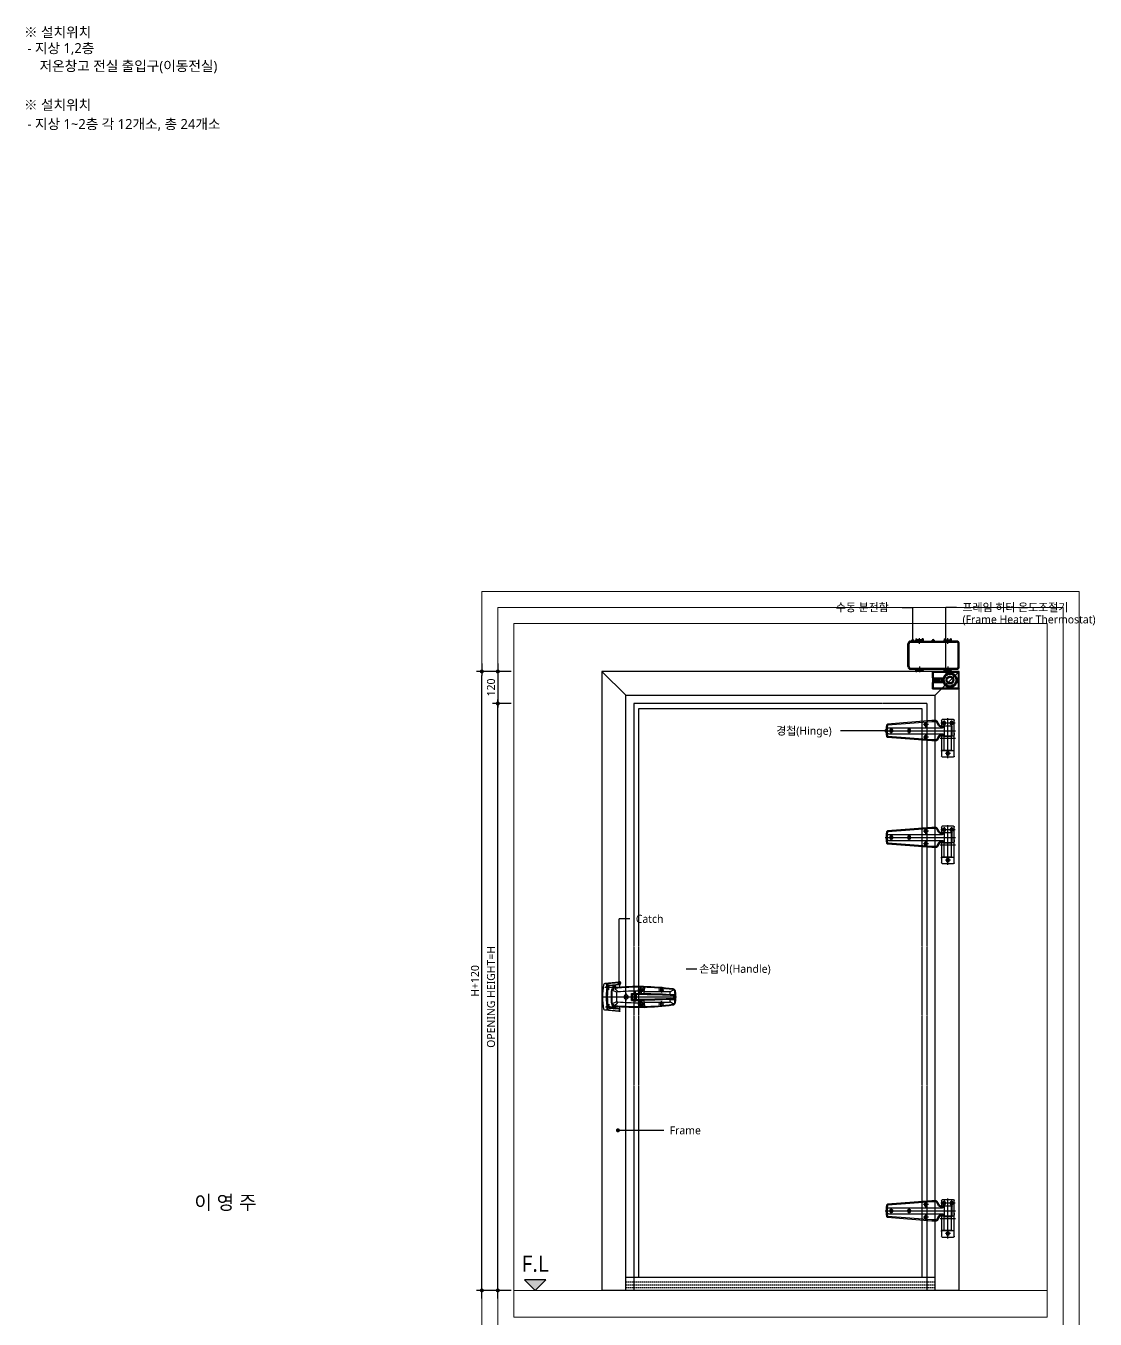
# Model space of a CAD drawing. Header units: millimetres. Extents: x 232323 to 272954, y -5343 to 8721.
# Drawn here: x 243269 to 247278, y 3041 to 7889 of the extents above; entities that cross this region are included whole.
import ezdxf
from ezdxf.enums import TextEntityAlignment as Align

# ---------------------------------------------------------------- set-up
doc = ezdxf.new("R2010")
doc.units = ezdxf.units.MM
doc.header["$MEASUREMENT"] = 0
for name, pattern in [('CENTER', [2, 1.25, -0.25, 0.25, -0.25]), ('CENTER2', [1.125, 0.75, -0.125, 0.125, -0.125]), ('DASHED2', [0.375, 0.25, -0.125]), ('HIDDEN', [0.375, 0.25, -0.125]), ('HIDDEN2', [0.1875, 0.125, -0.0625])]:
    doc.linetypes.add(name, pattern=pattern)
doc.layers.get('0').update_dxf_attribs({"linetype": 'CONTINUOUS'})
for name, color, linetype in [('1', 1, 'CONTINUOUS'), ('3', 3, 'CONTINUOUS'), ('3H', 3, 'HIDDEN'), ('A-TEXT2', 7, 'CONTINUOUS'), ('C', 1, 'CENTER2'), ('DOOR', 7, 'CONTINUOUS'), ('H', 3, 'HIDDEN2'), ('HID', 2, 'HIDDEN'), ('T', 2, 'CONTINUOUS')]:
    doc.layers.add(name, color=color, linetype=linetype)
for name, color, linetype, lineweight in [('A-BORD-TEXT', 3, 'CONTINUOUS', 25), ('A-DIMS', 7, 'CONTINUOUS', 25), ('A-MKXS-LEAD', 7, 'CONTINUOUS', 25), ('A-MKXS-TEXT1', 3, 'CONTINUOUS', 25), ('A-MKXX-NAME', 3, 'CONTINUOUS', 25), ('A-XXXX-FIN2', 6, 'CONTINUOUS', 20), ('A-XXXX-SYMB', 7, 'CONTINUOUS', 25), ('A-XXXX-TXT2', 3, 'CONTINUOUS', 25)]:
    doc.layers.add(name, color=color, linetype=linetype, lineweight=lineweight)
doc.layers.add('A-XXXX-NPLT', color=144, linetype='CONTINUOUS', lineweight=15, plot=False)
doc.styles.add('HY울릉도L', font='')
doc.styles.add('돋움체', font='')
doc.styles.add('맑은고딕', font='malgun.ttf')
doc.styles.get('HY울릉도L').set_extended_font_data('HYwulM')
doc.styles.get('돋움체').set_extended_font_data('DotumChe')
doc.dimstyles.new('CDIM', dxfattribs={"dimtxt": 3, "dimasz": 1.5, "dimexe": 2, "dimexo": 1, "dimgap": 1, "dimtad": 1, "dimdec": 0, "dimrnd": 0.5, "dimzin": 0, "dimdsep": 32, "dimlunit": 6, "dimtxsty": 'HY울릉도L', "dimblk1": '_CIDOT', "dimblk2": '_CIDOT', "dimsah": 1, "dimcen": 5.5, "dimclrd": 2, "dimclre": 2, "dimclrt": 7, "dimadec": 0, "dimazin": 0, "dimtfac": 1, "dimtdec": 0, "dimtix": 1, "dimtmove": 2, "dimatfit": 1, "dimldrblk": '_CIDOT', "dimfxl": 1, "dimtolj": 1, "dimtzin": 0, "dimlwd": -1, "dimarcsym": 0})

# ---------------------------------------------------------------- blocks, each defined once
blk = doc.blocks.new('_CIDOT')
at = {"color": 0, "linetype": 'ByBlock'}
blk.add_line((2, 0), (-1, 0), dxfattribs=at)
at = {"color": 0, "linetype": 'ByBlock', "const_width": 0.5}
blk.add_lwpolyline([(-0.25, 0, 1), (0.25, 0, 1)], format="xyb", close=True, dxfattribs=at)
blk = doc.blocks.new('*D100')
at = {"layer": 'A-DIMS', "lineweight": -2, "transparency": 16777216}
for p, q in [((245088.8, 5469), (244958.8, 5469)), ((245088.8, 3149), (244958.8, 3149))]:
    blk.add_line(p, q, dxfattribs=at)
at = {"layer": 'A-DIMS', "transparency": 16777216}
blk.add_line((244978.8, 3164), (244978.8, 5454), dxfattribs=at)
at = {"layer": 'A-DIMS', "transparency": 16777216, "xscale": 15, "yscale": 15, "zscale": 15}
for p, rotation in [((244978.8, 5469), 90), ((244978.8, 3149), 270)]:
    blk.add_blockref('_CIDOT', p, dxfattribs=dict(at, rotation=rotation))
at = {"layer": 'A-DIMS', "color": 3, "transparency": 16777216, "insert": (244953.2, 4309), "char_height": 30, "attachment_point": 5, "rotation": 90, "style": '맑은고딕'}
blk.add_mtext('\\A1;H+120', dxfattribs=at)
blk = doc.blocks.new('*D101')
at = {"layer": 'A-DIMS', "lineweight": -2, "transparency": 16777216}
for p, q in [((245088.8, 5349), (245018.7, 5349)), ((245088.8, 3149), (245018.7, 3149))]:
    blk.add_line(p, q, dxfattribs=at)
at = {"layer": 'A-DIMS', "transparency": 16777216}
blk.add_line((245038.7, 3164), (245038.7, 5334), dxfattribs=at)
at = {"layer": 'A-DIMS', "transparency": 16777216, "xscale": 15, "yscale": 15, "zscale": 15}
for p, rotation in [((245038.7, 5349), 90), ((245038.7, 3149), 270)]:
    blk.add_blockref('_CIDOT', p, dxfattribs=dict(at, rotation=rotation))
at = {"layer": 'A-DIMS', "color": 3, "transparency": 16777216, "insert": (245013.2, 4249), "char_height": 30, "attachment_point": 5, "rotation": 90, "style": '맑은고딕'}
blk.add_mtext('\\A1;{\\f@Malgun Gothic|b0|i0|c0|p50;OPENING \\f@Malgun Gothic|b0|i0|c129|p50;H\\f@Malgun Gothic|b0|i0|c0|p50;EIGHT\\f@Malgun Gothic|b0|i0|c129|p50;=H}', dxfattribs=at)
blk = doc.blocks.new('*D102')
at = {"layer": 'A-DIMS', "lineweight": -2, "transparency": 16777216}
for p, q in [((245088.8, 5469), (245018.7, 5469)), ((245088.8, 5349), (245018.7, 5349))]:
    blk.add_line(p, q, dxfattribs=at)
at = {"layer": 'A-DIMS', "transparency": 16777216}
blk.add_line((245038.7, 5454), (245038.7, 5364), dxfattribs=at)
at = {"layer": 'A-DIMS', "transparency": 16777216, "xscale": 15, "yscale": 15, "zscale": 15}
for p, rotation in [((245038.7, 5469), 90), ((245038.7, 5349), 270)]:
    blk.add_blockref('_CIDOT', p, dxfattribs=dict(at, rotation=rotation))
at = {"layer": 'A-DIMS', "color": 3, "transparency": 16777216, "insert": (245013.2, 5409), "char_height": 30, "attachment_point": 5, "rotation": 90, "style": '맑은고딕'}
blk.add_mtext('\\A1;120', dxfattribs=at)
blk = doc.blocks.new('A$C27E92AF4')
at = {"color": 1}
for p, q in [((-100, 41.4), (-100, 65)), ((-100, 65), (0, 65)), ((-97, 62), (-100, 65)), ((-97, 3), (-97, 62)), ((-97, 62), (-3, 62)), ((-51.1, 48.1), (-50.6, 48.7)), ((-49.2, 47.3), (-50.6, 48.7)), ((-46.8, 51.6), (-45.6, 52.4)), ((-45.8, 49.9), (-46.8, 51.6)), ((-45.8, 49.9), (-44.6, 50.6)), ((-44.6, 50.6), (-45.6, 52.4)), ((-41.1, 54.1), (-40.4, 54.3)), ((-40.6, 52.2), (-41.1, 54.1)), ((-40.6, 52.2), (-39.9, 52.4)), ((-39.9, 52.4), (-40.4, 54.3)), ((-35.7, 53), (-35.7, 55)), ((-35.7, 55), (-34.2, 55)), ((-35.7, 53), (-34.2, 53)), ((-34.2, 53), (-34.2, 55)), ((-22.8, 45.8), (-19.6, 48.9)), ((-19.6, 48.9), (-18.5, 47.9)), ((-3, 62), (0, 65)), ((-3, 3), (-3, 62)), ((0, 41.4), (0, 65)), ((-100, 0), (-100, 23.6)), ((-97, 3), (-100, 0)), ((-100, 0), (0, 0)), ((-99.5, 41), (-60.8, 41)), ((-99.5, 40), (-60, 40)), ((-99.5, 39), (-60.3, 39)), ((-99.5, 38), (-60.5, 38)), ((-99.5, 37), (-60.7, 37)), ((-99.5, 36), (-74, 36)), ((-99.5, 35), (-75, 35)), ((-99.5, 34), (-75, 34)), ((-99.5, 33), (-75, 33)), ((-99.5, 32), (-75, 32)), ((-99.5, 31), (-75, 31)), ((-99.5, 30), (-75, 30)), ((-99.5, 29), (-74, 29)), ((-99.5, 28), (-60.7, 28)), ((-99.5, 27), (-60.5, 27)), ((-99.5, 26), (-60.3, 26)), ((-99.5, 25), (-60, 25)), ((-99.5, 24), (-60.8, 24)), ((-99, 40), (-99, 41)), ((-99, 38), (-99, 39)), ((-99, 36), (-99, 37)), ((-99, 34), (-99, 35)), ((-99, 32), (-99, 33)), ((-99, 30), (-99, 31)), ((-99, 28), (-99, 29)), ((-99, 26), (-99, 27)), ((-99, 24), (-99, 25)), ((-97, 3), (-3, 3)), ((-75, 34), (-75, 35)), ((-75, 32), (-75, 33)), ((-75, 30), (-75, 31)), ((-74, 29), (-74, 36)), ((-68.8, 34.9), (-68.8, 30.1)), ((-68.8, 34.9), (-60.4, 32.5)), ((-60.4, 32.5), (-68.8, 30.1)), ((-55.5, 33.3), (-57.5, 33.3)), ((-57.5, 31.8), (-57.5, 33.3)), ((-55.5, 31.8), (-57.5, 31.8)), ((-56.8, 38), (-56.6, 38.7)), ((-54.8, 37.4), (-56.8, 38)), ((-54.8, 27.6), (-56.8, 27)), ((-56.6, 26.3), (-56.8, 27)), ((-54.7, 38.2), (-56.6, 38.7)), ((-54.7, 26.8), (-56.6, 26.3)), ((-55.5, 31.8), (-55.5, 33.3)), ((-54.8, 43.1), (-54.1, 44.4)), ((-53.1, 42.1), (-54.8, 43.1)), ((-54.8, 37.4), (-54.7, 38.2)), ((-54.7, 26.8), (-54.8, 27.6)), ((-53.1, 22.9), (-54.8, 21.9)), ((-54.1, 20.6), (-54.8, 21.9)), ((-52.3, 43.4), (-54.1, 44.4)), ((-52.3, 21.6), (-54.1, 20.6)), ((-53.1, 42.1), (-52.3, 43.4)), ((-52.3, 21.6), (-53.1, 22.9)), ((-49.7, 46.7), (-51.1, 48.1)), ((-49.7, 18.3), (-51.1, 16.9)), ((-50.6, 16.3), (-51.1, 16.9)), ((-49.2, 17.7), (-50.6, 16.3)), ((-49.7, 46.7), (-49.2, 47.3)), ((-49.2, 17.7), (-49.7, 18.3)), ((-47.7, 32.5), (-48.5, 32.5)), ((-47.4, 29.9), (-48.2, 29.7)), ((-47.1, 36.5), (-47.8, 36.7)), ((-45.8, 15.1), (-46.8, 13.4)), ((-45.6, 12.6), (-46.8, 13.4)), ((-46, 38.9), (-46.6, 39.2)), ((-46, 26.1), (-46.6, 25.7)), ((-44.6, 14.4), (-45.8, 15.1)), ((-44.6, 14.4), (-45.6, 12.6)), ((-44.4, 24), (-45, 23.5)), ((-43.5, 42), (-44, 42.5)), ((-41.3, 43.5), (-41.7, 44.2)), ((-41.3, 21.5), (-41.7, 20.8)), ((-40.6, 12.8), (-41.1, 10.9)), ((-40.4, 10.7), (-41.1, 10.9)), ((-39.9, 12.6), (-40.6, 12.8)), ((-39.9, 12.6), (-40.4, 10.7)), ((-38.9, 20.4), (-39.1, 19.7)), ((-37.6, 45), (-37.7, 45.7)), ((-35.7, 12), (-35.7, 10)), ((-34.2, 12), (-35.7, 12)), ((-34.2, 10), (-35.7, 10)), ((-35, 19.8), (-35, 19)), ((-35, 45.2), (-35, 46)), ((-34.2, 12), (-34.2, 10)), ((-32.3, 20), (-32.2, 19.3)), ((-31, 44.6), (-30.8, 45.3)), ((-29.3, 12.8), (-30, 12.6)), ((-30, 12.6), (-29.5, 10.7)), ((-28.8, 10.9), (-29.5, 10.7)), ((-29.3, 12.8), (-28.8, 10.9)), ((-28.6, 43.5), (-28.2, 44.2)), ((-28.6, 21.5), (-28.2, 20.8)), ((-26.4, 23), (-25.9, 22.5)), ((-25.5, 41), (-24.9, 41.5)), ((-24.1, 15.1), (-25.3, 14.4)), ((-25.3, 14.4), (-24.3, 12.6)), ((-23.1, 13.4), (-24.3, 12.6)), ((-24.1, 15.1), (-23.1, 13.4)), ((-23.9, 38.9), (-23.3, 39.2)), ((-23.9, 26.1), (-23.3, 25.7)), ((-22.8, 45.8), (-21.7, 44.7)), ((-22.8, 28.5), (-22.1, 28.3)), ((-22.5, 35.1), (-21.7, 35.3)), ((-22.2, 32.5), (-21.5, 32.5)), ((-21.7, 44.7), (-18.5, 47.9)), ((-20.2, 18.3), (-20.7, 17.7)), ((-20.7, 17.7), (-19.3, 16.3)), ((-20.2, 18.3), (-18.8, 16.9)), ((-18.8, 16.9), (-19.3, 16.3)), ((-16.8, 22.9), (-17.6, 21.6)), ((-17.6, 21.6), (-15.8, 20.6)), ((-16.8, 22.9), (-15.1, 21.9)), ((-15.1, 21.9), (-15.8, 20.6)), ((-9.9, 40), (-0.5, 40)), ((-9.9, 25), (-0.5, 25)), ((-9.6, 39), (-0.5, 39)), ((-9.6, 26), (-0.5, 26)), ((-9.4, 38), (-0.5, 38)), ((-9.4, 27), (-0.5, 27)), ((-9.2, 37), (-0.5, 37)), ((-9.2, 28), (-0.5, 28)), ((-9.1, 41), (-0.5, 41)), ((-9.1, 24), (-0.5, 24)), ((-5.3, 36), (-0.5, 36)), ((-5.3, 29), (-0.5, 29)), ((-4.2, 35), (-0.5, 35)), ((-4.2, 30), (-0.5, 30)), ((-4.1, 34), (-0.5, 34)), ((-4.1, 33), (-0.5, 33)), ((-4.1, 32), (-0.5, 32)), ((-4.1, 31), (-0.5, 31)), ((-3, 3), (0, 0)), ((-1, 40), (-1, 41)), ((-1, 38), (-1, 39)), ((-1, 36), (-1, 37)), ((-1, 34), (-1, 35)), ((-1, 32), (-1, 33)), ((-1, 30), (-1, 31)), ((-1, 28), (-1, 29)), ((-1, 26), (-1, 27)), ((-1, 24), (-1, 25)), ((0, 0), (0, 23.6))]:
    blk.add_line(p, q, dxfattribs=at)
for radius in [25, 22.5, 14.5, 10.7]:
    blk.add_circle((-35, 32.5), radius, dxfattribs=at)
for centre, radius, start, end in [((-35, 32.5), 26.1, 180.4051, 179.5949), ((-35, 32.5), 27.2, 18.1754, 161.8246), ((-99.5, 41.5), 0.5, 173.3317, 270), ((-99.5, 39.5), 0.5, 90, 270), ((-99.5, 37.5), 0.5, 90, 270), ((-99.5, 35.5), 0.5, 90, 270), ((-99.5, 33.5), 0.5, 90, 270), ((-99.5, 31.5), 0.5, 90, 270), ((-99.5, 29.5), 0.5, 90, 270), ((-99.5, 27.5), 0.5, 90, 270), ((-99.5, 25.5), 0.5, 90, 270), ((-99.5, 23.5), 0.5, 90, 186.6683), ((-35, 32.5), 27.2, 198.1754, 341.8246), ((-35, 32.5), 13.5, 161.905, 180), ((-35, 32.5), 13.5, 191.905, 210), ((-35, 32.5), 12.8, 180, 191.905), ((-35, 32.5), 12.8, 150, 161.905), ((-35, 32.5), 13.5, 131.905, 150), ((-35, 32.5), 12.8, 210, 221.905), ((-35, 32.5), 13.5, 221.905, 240), ((-35, 32.5), 12.8, 120, 131.905), ((-35, 32.5), 13.5, 101.905, 120), ((-35, 32.5), 12.8, 240, 251.905), ((-35, 32.5), 13.5, 251.905, 270), ((-35, 32.5), 12.8, 90, 101.905), ((-35, 32.5), 12.8, 270, 281.905), ((-35, 32.5), 13.5, 71.905, 90), ((-35, 32.5), 13.5, 281.905, 300), ((-35, 32.5), 12.8, 60, 71.905), ((-35, 32.5), 12.8, 300, 311.905), ((-35, 32.5), 13.5, 41.905, 60), ((-35, 32.5), 13.5, 311.905, 330), ((-35, 32.5), 12.8, 30, 41.905), ((-35, 32.5), 12.8, 330, 341.905), ((-35, 32.5), 13.5, 11.905, 30), ((-35, 32.5), 12.8, 0, 11.905), ((-35, 32.5), 13.5, 341.905, 0), ((-35, 32.5), 27.2, 350.4948, 9.5052), ((-35, 32.5), 28.2, 350.8342, 9.1658), ((-35, 32.5), 29.9, 353.2664, 6.7336), ((-35, 32.5), 30.9, 2.787, 4.6482), ((-35, 32.5), 30.9, 355.3518, 357.213), ((-35, 32.5), 30.9, 359.0713, 0.9287), ((-0.5, 41.5), 0.5, 270, 6.6683), ((-0.5, 39.5), 0.5, 270, 90), ((-0.5, 37.5), 0.5, 270, 90), ((-0.5, 35.5), 0.5, 270, 90), ((-0.5, 33.5), 0.5, 270, 90), ((-0.5, 31.5), 0.5, 270, 90), ((-0.5, 29.5), 0.5, 270, 90), ((-0.5, 27.5), 0.5, 270, 90), ((-0.5, 25.5), 0.5, 270, 90), ((-0.5, 23.5), 0.5, 353.3317, 90)]:
    blk.add_arc(centre, radius, start, end, dxfattribs=at)
at = {"layer": 'A-TEXT2', "color": 1, "style": '돋움체', "width": 0.5}
for s, rotation, p in [('20', 30, (-45, 50)), ('40', 90, (-55.1, 32.5)), ('30', 60, (-52.4, 42.6)), ('50', 120, (-52.4, 22.4)), ('60', 150, (-45, 15)), ('70', 180, (-35, 12.3)), ('80', 210, (-24.9, 15)), ('90', 240, (-17.5, 22.4))]:
    blk.add_text(s, height=3, rotation=rotation, dxfattribs=at).set_placement(p, align=Align.TOP_CENTER)
blk.add_text('10', height=3, dxfattribs=at).set_placement((-35, 52.7), align=Align.TOP_CENTER)
blk = doc.blocks.new('hinge')
at = {"color": 8}
for centre, radius, start, end in [((2021168.6, 147940.9), 3, 2.9611, 90), ((2021171.2, 147955.2), 3, 8.2959, 85.6271), ((2021168.6, 147924.9), 3, 270, 357.0389), ((2021171.2, 147910.6), 3, 274.3729, 351.7041), ((2021014, 147932.9), 157.9, 357.0389, 2.9611)]:
    blk.add_arc(centre, radius, start, end, dxfattribs=at)
at = {"layer": '1', "color": 8, "linetype": 'CENTER'}
for p, q in [((2020918.8, 147961.9), (2020972.8, 147961.9)), ((2020931.8, 147971.9), (2020931.8, 147952.7)), ((2020945.8, 147829.9), (2020945.8, 147979.9)), ((2020959.8, 147971.9), (2020959.8, 147952.7)), ((2021018.3, 147956.9), (2021038.3, 147956.9)), ((2021018.3, 147956.9), (2021038.3, 147956.9)), ((2021028.3, 147946.9), (2021028.3, 147966.9)), ((2021180.8, 147932.9), (2020916.8, 147932.9)), ((2020974.8, 147904.9), (2020916.8, 147904.9)), ((2021018.3, 147908.9), (2021038.3, 147908.9)), ((2021028.3, 147898.9), (2021028.3, 147918.9)), ((2021090.8, 147922.9), (2021090.8, 147942.9)), ((2021157.8, 147922.9), (2021157.8, 147942.9)), ((2020935.8, 147847.9), (2020955.8, 147847.9))]:
    blk.add_line(p, q, dxfattribs=at)
at = {"layer": '1', "color": 8, "linetype": 'Continuous'}
for p, q in [((2020921.8, 147837.9), (2020921.8, 147971.9)), ((2020924.8, 147974.9), (2020966.8, 147974.9)), ((2020929, 147914.9), (2020929, 147950.9)), ((2020973, 147951.9), (2020930, 147951.9)), ((2020931.8, 147914.9), (2020931.8, 147950.9)), ((2020959.8, 147951.7), (2020959.8, 147914.1)), ((2020960.1, 147951.4), (2020963.6, 147945.4)), ((2020973, 147947.9), (2020962.2, 147947.9)), ((2021168.6, 147943.9), (2020966.2, 147943.9)), ((2020969.8, 147971.9), (2020969.8, 147951.9)), ((2020977.3, 147954.4), (2020985.4, 147968.4)), ((2020980.7, 147952.4), (2020988.8, 147966.4)), ((2020989.7, 147970.9), (2021005.8, 147970.9)), ((2020989.7, 147966.9), (2021005.8, 147966.9)), ((2021005.5, 147966.9), (2021170.3, 147954.3)), ((2021005.8, 147970.9), (2021171.5, 147958.2)), ((2021173.3, 147957.4), (2021170.3, 147954.3)), ((2020929.5, 147914), (2020923.5, 147914)), ((2020931.8, 147912.5), (2020923.5, 147913.8)), ((2020973, 147913.9), (2020930, 147913.9)), ((2020931.8, 147861.3), (2020931.8, 147911.5)), ((2020958.8, 147912.5), (2020932.8, 147912.5)), ((2020934.3, 147913.9), (2020934.3, 147912.7)), ((2020957.3, 147913.9), (2020957.3, 147913)), ((2020957.3, 147913), (2020957.3, 147912.7)), ((2020959.8, 147912.5), (2020968.2, 147913.8)), ((2020959.8, 147861.3), (2020959.8, 147911.5)), ((2020960.1, 147914.4), (2020963.6, 147920.4)), ((2020973, 147917.9), (2020962.2, 147917.9)), ((2021168.6, 147921.9), (2020966.2, 147921.9)), ((2020969.8, 147913.9), (2020969.8, 147837.9)), ((2020977.3, 147911.4), (2020985.4, 147897.4)), ((2020980.7, 147913.4), (2020988.8, 147899.4)), ((2020989.7, 147898.9), (2021005.8, 147898.9)), ((2021005.5, 147898.9), (2021170.3, 147911.5)), ((2021005.8, 147894.9), (2021171.5, 147907.6)), ((2021173.3, 147908.4), (2021170.3, 147911.5)), ((2020931.8, 147860.3), (2020922.1, 147858.9)), ((2020969.6, 147858.8), (2020922.1, 147858.8)), ((2020958.8, 147860.3), (2020932.8, 147860.3)), ((2020959.8, 147860.3), (2020969.6, 147858.9)), ((2020989.7, 147894.9), (2021005.8, 147894.9)), ((2020966.8, 147834.9), (2020924.8, 147834.9))]:
    blk.add_line(p, q, dxfattribs=at)
for centre, radius in [((2020931.8, 147961.9), 6.5), ((2020931.8, 147961.9), 3.25), ((2020959.8, 147961.9), 6.5), ((2020959.8, 147961.9), 3.25), ((2021028.3, 147956.9), 6.5), ((2021028.3, 147956.9), 3.25), ((2021028.3, 147908.9), 6.5), ((2021028.3, 147908.9), 3.25), ((2021090.8, 147932.9), 6.5), ((2021090.8, 147932.9), 3.25), ((2021157.8, 147932.9), 6.5), ((2021157.8, 147932.9), 3.25), ((2020945.8, 147847.9), 6.5), ((2020945.8, 147847.9), 3.25)]:
    blk.add_circle(centre, radius, dxfattribs=at)
for centre, radius, start, end in [((2020924.8, 147971.9), 3, 90, 180), ((2020930, 147950.9), 1, 90, 180), ((2020932.8, 147950.9), 1, 90, 180), ((2020959.3, 147950.9), 1, 30, 90), ((2020966.2, 147946.9), 3, 210, 270), ((2020966.8, 147971.9), 3, 0, 90), ((2020973, 147956.9), 5, 270, 330), ((2020973, 147956.9), 9, 270, 330), ((2020989.7, 147965.9), 5, 90, 150), ((2020989.7, 147965.9), 1, 90, 150), ((2021018, 147932.9), 153.9, 352.0019, 7.9981), ((2021018, 147932.9), 157.9, 351.7041, 8.2959), ((2020930, 147914.9), 1, 180, 270), ((2020932.8, 147914.9), 1, 180, 270), ((2020932.8, 147911.5), 1, 90, 180), ((2020958.8, 147911.5), 1, 0, 90), ((2020959.3, 147914.9), 1, 270, 330), ((2020966.2, 147918.9), 3, 90, 150), ((2020973, 147908.9), 9, 30, 90), ((2020973, 147908.9), 5, 30, 90), ((2020989.7, 147899.9), 5, 210, 270), ((2020989.7, 147899.9), 1, 210, 270), ((2020932.8, 147861.3), 1, 180, 270), ((2020958.8, 147861.3), 1, 270, 0), ((2020924.8, 147837.9), 3, 180, 270), ((2020966.8, 147837.9), 3, 270, 0)]:
    blk.add_arc(centre, radius, start, end, dxfattribs=at)
for centre, major_axis, ratio, start_param, end_param in [((2020923.5, 147923.8), (0, 10), 0.165895, 1.570796, 3.141593), ((2020968.2, 147923.8), (0, 10), 0.165895, 3.141593, 3.296135), ((2020969.6, 147855.9), (0, 3), 0.096089, -1.570796, -0.028537)]:
    blk.add_ellipse(centre, major_axis=major_axis, ratio=ratio, start_param=start_param, end_param=end_param, dxfattribs=at)
at = {"layer": '1', "color": 8, "linetype": 'Continuous', "extrusion": (0, 0, -1)}
for centre, major_axis, ratio, start_param, end_param in [((2020945.8, 147912.9), (-12.9, 0), 0.02818, 2.679976, 6.745681), ((2020922.1, 147855.9), (0, 3), 0.096089, -1.570796, -0.028537)]:
    blk.add_ellipse(centre, major_axis=major_axis, ratio=ratio, start_param=start_param, end_param=end_param, dxfattribs=at)
blk = doc.blocks.new('door handle')
at = {"color": 8}
for p, q in [((2021975.3, 147423), (2021975.3, 147438.3)), ((2021976.2, 147430.4), (2022015.9, 147426.9)), ((2021977.5, 147440.3), (2022031.2, 147435.6)), ((2021786.9, 147394.9), (2021769, 147394.9)), ((2021786.9, 147375.9), (2021769, 147375.9)), ((2021930.9, 147398.1), (2021901.9, 147398.1)), ((2021930.9, 147372.6), (2021901.9, 147372.6)), ((2021931.9, 147373.6), (2021931.9, 147397.1)), ((2021975.3, 147332.5), (2021975.3, 147347.7)), ((2021976.2, 147340.4), (2022015.9, 147343.8)), ((2021977.3, 147330.5), (2021978.9, 147330.5)), ((2021977.5, 147330.5), (2022031.2, 147335.2))]:
    blk.add_line(p, q, dxfattribs=at)
blk.add_circle((2021951.9, 147385.4), 7.45, dxfattribs=at)
for centre, radius, start, end in [((2021778.6, 147406.9), 10, 97.4881, 171.1653), ((2021907.6, 146425.3), 1000, 84.8914, 97.4881), ((2021977.3, 147438.3), 2, 85, 180), ((2021976.3, 147431.4), 1, 180, 265), ((2021995.7, 147411.4), 10, 5.1462, 84.8914), ((2021706.9, 147385.4), 300, 354.8538, 5.1462), ((2022015.6, 147423.9), 3, 7.9433, 85), ((2021739.3, 147385.4), 282, 352.0567, 7.9433), ((2022030.8, 147430.6), 5, 8.8174, 85), ((2021739.3, 147385.4), 300, 351.1826, 8.8174), ((2021916.9, 147385.4), 150, 171.1653, 188.8347), ((2022066.9, 147385.4), 300, 178.5578, 181.4422), ((2021769, 147392.9), 2, 90, 178.5578), ((2021769, 147377.9), 2, 181.4422, 270), ((2021778.6, 147363.9), 10, 188.8347, 262.5119), ((2021900.9, 145398.1), 2000, 89.9707, 93.2669), ((2021900.9, 149372.6), 2000, 266.7331, 270.0293), ((2021930.9, 147397.1), 1, 0, 90), ((2021930.9, 147373.6), 1, 270, 0), ((2021907.6, 148345.4), 1000, 262.5119, 275.1086), ((2021976.3, 147339.4), 1, 95, 180), ((2021977.3, 147332.5), 2, 180, 275), ((2021995.7, 147359.4), 10, 275.1086, 354.8538), ((2022019.1, 147346.8), 3, 275, 352.0567), ((2022030.8, 147340.2), 5, 275, 351.1826)]:
    blk.add_arc(centre, radius, start, end, dxfattribs=at)
at = {"layer": 'C', "color": 8, "ltscale": 0.4}
for p, q in [((2021830.1, 147411.4), (2021807.6, 147411.4)), ((2021818.9, 147422.6), (2021818.9, 147400.1)), ((2021908.1, 147411.4), (2021885.6, 147411.4)), ((2021896.9, 147422.6), (2021896.9, 147400.1)), ((2021991.8, 147412.4), (2021991.8, 147432.3)), ((2021999.3, 147412.4), (2021999.3, 147432.3)), ((2022016.8, 147412.4), (2022016.8, 147432.3)), ((2022024.3, 147412.4), (2022024.3, 147432.3)), ((2021818.9, 147348.1), (2021818.9, 147370.6)), ((2021896.9, 147348.1), (2021896.9, 147370.6)), ((2021951.9, 147370.7), (2021951.9, 147400.1)), ((2021830.1, 147359.4), (2021807.6, 147359.4)), ((2021908.1, 147359.4), (2021885.6, 147359.4)), ((2021992, 147358.3), (2021992, 147338.4)), ((2021999.5, 147358.3), (2021999.5, 147338.4)), ((2022016.5, 147358.3), (2022016.5, 147338.4)), ((2022024, 147358.3), (2022024, 147338.4))]:
    blk.add_line(p, q, dxfattribs=at)
at = {"layer": 'C', "color": 8, "ltscale": 0.5}
for p, q in [((2022032.8, 147422.4), (2021983.8, 147422.4)), ((2021916.9, 147365.7), (2021916.9, 147405)), ((2022029.5, 147348.4), (2021980.6, 147348.4))]:
    blk.add_line(p, q, dxfattribs=at)
at = {"layer": 'C', "color": 8}
blk.add_line((2022043.3, 147385.4), (2021762.9, 147385.4), dxfattribs=at)
at = {"layer": 'H', "color": 8}
for p, q in [((2021999.5, 147425.4), (2021991.5, 147425.4)), ((2021999.5, 147419.4), (2021991.5, 147419.4)), ((2022024.5, 147425.4), (2022016.5, 147425.4)), ((2022024.5, 147419.4), (2022016.5, 147419.4)), ((2021770.6, 147392.9), (2021773.9, 147392.9)), ((2021770.6, 147377.9), (2021773.9, 147377.9)), ((2021773.9, 147392.9), (2021773.9, 147377.9)), ((2021912.8, 147372.6), (2021912.8, 147398.1)), ((2021920.9, 147372.6), (2021920.9, 147398.1)), ((2021999.8, 147351.4), (2021991.8, 147351.4)), ((2021999.8, 147345.4), (2021991.8, 147345.4)), ((2022024.3, 147351.4), (2022016.3, 147351.4)), ((2022024.3, 147345.4), (2022016.3, 147345.4))]:
    blk.add_line(p, q, dxfattribs=at)
for centre, radius in [((2021818.9, 147411.4), 6.25), ((2021818.9, 147411.4), 3), ((2021896.9, 147411.4), 6.25), ((2021896.9, 147411.3), 3), ((2021818.9, 147359.4), 6.25), ((2021818.9, 147359.4), 3), ((2021896.9, 147359.4), 6.25), ((2021896.8, 147359.4), 2.5)]:
    blk.add_circle(centre, radius, dxfattribs=at)
for centre, start, end in [((2021991.8, 147422.4), 90, 270), ((2021999.3, 147422.4), 270, 90), ((2022016.8, 147422.4), 90, 270), ((2022024.3, 147422.4), 270, 90), ((2021992, 147348.4), 90, 270), ((2021999.5, 147348.4), 270, 90), ((2022016.5, 147348.4), 90, 270), ((2022024, 147348.4), 270, 90)]:
    blk.add_arc(centre, 3, start, end, dxfattribs=at)
at = {"layer": 'T', "color": 8}
for p, q in [((2021787.8, 147404.5), (2021771.5, 147413.6)), ((2021899, 147409.5), (2021880.9, 147424.6)), ((2021977.1, 147432.1), (2021975.6, 147430.7)), ((2021975.9, 147439.8), (2021977.1, 147438.5)), ((2021976.9, 147437.9), (2021976.9, 147432.6)), ((2021977.5, 147431.9), (2022016, 147428.5)), ((2021977.7, 147438.6), (2022024.2, 147434.6)), ((2021983.6, 147405.5), (2021996.6, 147421.1)), ((2022005.7, 147412), (2021986.4, 147402.7)), ((2022018.8, 147427.3), (2022017.7, 147426.1)), ((2022024.2, 147434.6), (2022034.2, 147434.2)), ((2021786.9, 147391.9), (2021770.9, 147391.9)), ((2021786.9, 147378.9), (2021770.9, 147378.9)), ((2021771.5, 147357.2), (2021787.8, 147366.3)), ((2021786.9, 147394.9), (2021786.9, 147402.4)), ((2021786.9, 147368.4), (2021786.9, 147375.9)), ((2021884.2, 147405.4), (2021789.9, 147405.4)), ((2021884.2, 147365.4), (2021789.9, 147365.4)), ((2021931.9, 147398.4), (2021888.4, 147398.4)), ((2021888.4, 147398.1), (2021888.4, 147398.4)), ((2021888.4, 147372.4), (2021888.4, 147372.7)), ((2021931.9, 147372.4), (2021888.4, 147372.4)), ((2021891.9, 147398.1), (2021891.9, 147398.4)), ((2021891.9, 147372.4), (2021891.9, 147372.6)), ((2021927.6, 147395.1), (2021901.9, 147395.1)), ((2021927.6, 147375.6), (2021901.9, 147375.6)), ((2021927.6, 147395.1), (2021930.9, 147398.1)), ((2021927.6, 147395.1), (2021931.9, 147397.1)), ((2021927.6, 147375.6), (2021927.6, 147395.1)), ((2021927.6, 147375.6), (2021930.9, 147372.6)), ((2021927.6, 147375.6), (2021931.9, 147373.6)), ((2021932.4, 147372.9), (2021932.4, 147397.9)), ((2021955.4, 147386.4), (2021948.4, 147386.4)), ((2021948.4, 147384.4), (2021948.4, 147386.4)), ((2021955.4, 147384.4), (2021948.4, 147384.4)), ((2021955.4, 147384.4), (2021955.4, 147386.4)), ((2021983.6, 147365.3), (2021996.6, 147349.7)), ((2022005.7, 147358.8), (2021986.4, 147368.1)), ((2021899, 147361.2), (2021880.9, 147346.1)), ((2021977.1, 147338.6), (2021975.6, 147340)), ((2021977.1, 147332.3), (2021975.9, 147331)), ((2021976.9, 147332.8), (2021976.9, 147338.2)), ((2021977.5, 147338.9), (2022016, 147342.2)), ((2021977.7, 147332.1), (2022024.2, 147336.2)), ((2022022.3, 147343.5), (2022021.2, 147344.6)), ((2022024.2, 147336.2), (2022034.2, 147336.5))]:
    blk.add_line(p, q, dxfattribs=at)
blk.add_circle((2021951.9, 147385.4), 8.05, dxfattribs=at)
for centre, radius, start, end in [((2021778.6, 147406.9), 7.5, 97.4881, 171.1653), ((2021907.6, 146425.3), 997.5, 84.8914, 97.4881), ((2021711.3, 147385.4), 174, 4.1811, 13.0292), ((2021711.3, 147385.4), 178.8, 6.7677, 9.6825), ((2021711.3, 147385.4), 180.2, 6.0739, 8.8394), ((2021977.6, 147437.9), 0.7, 85, 180), ((2021977.6, 147432.6), 0.7, 180, 265), ((2021995.7, 147411.4), 7.5, 5.1462, 84.8914), ((2021706.9, 147385.4), 297.5, 354.8538, 5.1462), ((2022015.6, 147423.9), 4.6, 7.9433, 85), ((2022018.5, 147432.1), 3, 0.2159, 85), ((2021739.3, 147385.4), 283.6, 352.0567, 7.9433), ((2022024, 147432.1), 2.5, 85, 189.3159), ((2021739.3, 147385.4), 286, 350.6841, 9.3159), ((2021916.9, 147385.4), 147.5, 171.1653, 176.6738), ((2021770.6, 147393.9), 1, 176.6738, 270), ((2021770.6, 147376.9), 1, 90, 183.3262), ((2021916.9, 147385.4), 147.5, 183.3262, 188.8347), ((2021770.9, 147390.9), 1, 90, 178.9353), ((2022066.9, 147385.4), 297, 178.9353, 181.0647), ((2021770.9, 147379.9), 1, 181.0647, 270), ((2021778.6, 147363.9), 7.5, 188.8347, 262.5119), ((2021789.9, 147402.4), 3, 90, 180), ((2021901, 145392.1), 2003, 89.9707, 93.267), ((2021901, 149378.6), 2003, 266.733, 270.0293), ((2021789.9, 147368.4), 3, 180, 270), ((2021711.3, 147385.4), 174, 346.9708, 355.8189), ((2021711.3, 147385.4), 178.8, 349.9348, 353.0301), ((2021711.3, 147385.4), 180.2, 350.2859, 354.2326), ((2021711.3, 147385.4), 184.3, 353.0245, 355.9546), ((2021711.3, 147385.4), 184.3, 4.0454, 6.1563), ((2021895.8, 147405.7), 5, 6.2977, 50.3067), ((2021902.2, 147413.4), 5, 230.3067, 270.3444), ((2021895.8, 147365), 5, 309.6933, 353.7023), ((2021902.2, 147357.4), 5, 89.6556, 129.6933), ((2021711.3, 147385.4), 190.6, 3.9119, 6.2977), ((2021711.3, 147385.4), 190.6, 353.7023, 356.0881), ((2021906.1, 147403.4), 5, 90.1227, 185.2866), ((2021906.1, 147367.4), 5, 174.7134, 269.8773), ((2021906.1, 147367.4), 5, 174.7134, 269.8773), ((2021908.2, 146425), 983.4, 85.6006, 90.3444), ((2021908.2, 148345.8), 983.4, 269.6556, 274.3994), ((2021931.9, 147397.9), 0.5, 0, 90), ((2021931.9, 147372.9), 0.5, 270, 0), ((2021983.4, 147402.5), 3, 3.5458, 85.6006), ((2021983.4, 147368.2), 3, 274.3994, 356.4542), ((2021689.4, 147385.4), 297.5, 356.6631, 3.3369), ((2021907.6, 148345.4), 997.5, 262.5119, 275.1086), ((2021977.6, 147338.2), 0.7, 95, 180), ((2021977.6, 147332.8), 0.7, 180, 275), ((2021995.7, 147359.4), 7.5, 275.1086, 354.8538), ((2022018.5, 147338.7), 3, 275, 359.7841), ((2022019.1, 147346.8), 4.6, 275, 352.0567), ((2022024, 147338.7), 2.5, 170.6841, 275)]:
    blk.add_arc(centre, radius, start, end, dxfattribs=at)

msp = doc.modelspace()

# ---------------------------------------------------------------- hatches: boundary and pattern name
at = {"layer": 'A-XXXX-SYMB'}
msp.add_hatch(color=256, dxfattribs=at).paths.add_polyline_path([(245178.8, 3149), (245218.8, 3189), (245138.8, 3189)])

# ---------------------------------------------------------------- linework, layer by layer
at = {"color": 23}
for p, q in [((246609.3, 5479.6), (246609.3, 5469)), ((246629.8, 5479.6), (246629.8, 5469)), ((246715.3, 5479.6), (246715.3, 5469)), ((246735.8, 5479.6), (246735.8, 5469)), ((246606.3, 5469), (246606.3, 5474)), ((246606.3, 5469), (246609.3, 5469)), ((246609.3, 5475.8), (246618.6, 5475.8)), ((246609.3, 5472.3), (246629.8, 5472.3)), ((246620.6, 5475.8), (246629.8, 5475.8)), ((246632.8, 5469), (246629.8, 5469)), ((246632.8, 5469), (246632.8, 5474)), ((246712.3, 5469), (246712.3, 5474)), ((246712.3, 5469), (246715.3, 5469)), ((246724.6, 5475.8), (246715.3, 5475.8)), ((246735.8, 5472.3), (246715.3, 5472.3)), ((246735.8, 5475.8), (246726.6, 5475.8)), ((246738.8, 5469), (246735.8, 5469)), ((246738.8, 5469), (246738.8, 5474))]:
    msp.add_line(p, q, dxfattribs=at)
at = {"color": 9}
for p, q in [((245518.8, 5379.5), (245428.8, 5469)), ((246768.8, 5469), (246678.8, 5379.5))]:
    msp.add_line(p, q, dxfattribs=at)
msp.add_lwpolyline([(246768.8, 3149), (246768.8, 5469), (245428.8, 5469), (245428.8, 3149)], dxfattribs=at)
at = {"color": 23}
for centre, start, end in [((246603.3, 5474), 0, 90), ((246635.8, 5474), 90, 180), ((246709.3, 5474), 0, 90), ((246741.8, 5474), 90, 180)]:
    msp.add_arc(centre, 3, start, end, dxfattribs=at)
at = {"layer": '1', "color": 23}
for p, q in [((246629.8, 5585.8), (246609.3, 5585.8)), ((246619.6, 5572.3), (246619.6, 5593.4)), ((246677.1, 5584.3), (246665.1, 5584.3)), ((246671.1, 5590.3), (246671.1, 5578.3)), ((246715.3, 5585.8), (246735.8, 5585.8)), ((246725.6, 5572.3), (246725.6, 5593.4)), ((246619.6, 5487.5), (246619.6, 5466.4)), ((246725.6, 5487.5), (246725.6, 5466.4)), ((246629.6, 5474.8), (246609.6, 5474.8)), ((246715.6, 5474.8), (246735.6, 5474.8))]:
    msp.add_line(p, q, dxfattribs=at)
at = {"layer": '1', "color": 1, "linetype": 'CENTER'}
msp.add_line((246725.9, 5143.6), (246725.9, 5293.6), dxfattribs=at)
at = {"layer": '3', "color": 23}
for p, q in [((246586.3, 5582.8), (246603.3, 5582.8)), ((246586.3, 5578.8), (246758.8, 5578.8)), ((246606.3, 5590.8), (246609.3, 5590.8)), ((246606.3, 5590.8), (246606.3, 5578.8)), ((246609.3, 5578.8), (246609.3, 5590.8)), ((246629.8, 5587.5), (246609.3, 5587.5)), ((246618.6, 5584), (246609.3, 5584)), ((246609.3, 5581.8), (246618.6, 5581.8)), ((246618.6, 5578.8), (246618.6, 5585.8)), ((246620.6, 5578.8), (246620.6, 5585.8)), ((246629.8, 5584), (246620.6, 5584)), ((246620.6, 5581.8), (246629.8, 5581.8)), ((246629.8, 5578.8), (246629.8, 5590.8)), ((246632.8, 5590.8), (246629.8, 5590.8)), ((246632.8, 5590.8), (246632.8, 5578.8)), ((246635.8, 5582.8), (246709.3, 5582.8)), ((246712.3, 5590.8), (246715.3, 5590.8)), ((246712.3, 5590.8), (246712.3, 5578.8)), ((246715.3, 5578.8), (246715.3, 5590.8)), ((246715.3, 5587.5), (246735.8, 5587.5)), ((246715.3, 5584), (246724.6, 5584)), ((246724.6, 5581.8), (246715.3, 5581.8)), ((246724.6, 5578.8), (246724.6, 5585.8)), ((246726.6, 5578.8), (246726.6, 5585.8)), ((246726.6, 5584), (246735.8, 5584)), ((246735.8, 5581.8), (246726.6, 5581.8)), ((246735.8, 5578.8), (246735.8, 5590.8)), ((246738.8, 5590.8), (246735.8, 5590.8)), ((246738.8, 5590.8), (246738.8, 5578.8)), ((246758.8, 5582.8), (246741.8, 5582.8)), ((246576.3, 5487), (246576.3, 5572.8)), ((246580.3, 5487), (246580.3, 5572.8)), ((246764.8, 5487), (246764.8, 5572.8)), ((246768.8, 5487), (246768.8, 5572.8)), ((246586.3, 5481), (246758.8, 5481)), ((246586.3, 5477), (246758.8, 5477)), ((246609.6, 5477), (246609.6, 5470.5)), ((246609.6, 5476.2), (246629.6, 5476.2)), ((246609.6, 5473.3), (246618.3, 5473.3)), ((246609.6, 5470.5), (246618.3, 5470.5)), ((246618.3, 5477), (246618.3, 5470.5)), ((246620.8, 5477), (246620.8, 5470.5)), ((246629.6, 5473.3), (246620.8, 5473.3)), ((246620.8, 5470.5), (246629.6, 5470.5)), ((246629.6, 5477), (246629.6, 5470.5)), ((246715.6, 5477), (246715.6, 5470.5)), ((246735.6, 5476.2), (246715.6, 5476.2)), ((246715.6, 5473.3), (246724.3, 5473.3)), ((246724.3, 5470.5), (246715.6, 5470.5)), ((246724.3, 5477), (246724.3, 5470.5)), ((246726.8, 5477), (246726.8, 5470.5)), ((246735.6, 5473.3), (246726.8, 5473.3)), ((246735.6, 5470.5), (246726.8, 5470.5)), ((246735.6, 5477), (246735.6, 5470.5))]:
    msp.add_line(p, q, dxfattribs=at)
msp.add_circle((246671.1, 5584.3), 1.5, dxfattribs=at)
for centre, radius, start, end in [((246586.3, 5572.8), 10, 90, 180), ((246586.3, 5572.8), 6, 90, 180), ((246603.3, 5585.8), 3, 270, 0), ((246635.8, 5585.8), 3, 180, 270), ((246671.1, 5584.3), 4, 337.9757, 202.0243), ((246709.3, 5585.8), 3, 270, 0), ((246741.8, 5585.8), 3, 180, 270), ((246758.8, 5572.8), 10, 0, 90), ((246758.8, 5572.8), 6, 0, 90), ((246586.3, 5487), 10, 180, 270), ((246586.3, 5487), 6, 180, 270), ((246758.8, 5487), 10, 270, 0), ((246758.8, 5487), 6, 270, 0)]:
    msp.add_arc(centre, radius, start, end, dxfattribs=at)
at = {"layer": '3H', "color": 23}
for p, q in [((246629.6, 5476.5), (246609.6, 5476.5)), ((246609.6, 5473), (246618.3, 5473)), ((246629.6, 5473), (246620.8, 5473)), ((246715.6, 5476.5), (246735.6, 5476.5)), ((246715.6, 5473), (246724.3, 5473)), ((246735.6, 5473), (246726.8, 5473))]:
    msp.add_line(p, q, dxfattribs=at)
at = {"layer": 'A-MKXS-LEAD'}
for p, q in [((246554.8, 5709), (246594.8, 5709)), ((246594.8, 5582.8), (246594.8, 5709)), ((246718.8, 5469), (246718.8, 5709)), ((246758.8, 5709), (246718.8, 5709)), ((246495.9, 5246.6), (246323.7, 5246.6)), ((245494.1, 4301.6), (245494.1, 4541.6)), ((245534.1, 4541.6), (245494.1, 4541.6)), ((245745, 4354.9), (245785, 4354.9)), ((245488.8, 3749), (245661, 3749))]:
    msp.add_line(p, q, dxfattribs=at)
at = {"layer": 'A-MKXS-LEAD', "const_width": 7.5}
for points in [[(246598.6, 5582.8, -1), (246591.1, 5582.8, -1)], [(246715.1, 5469, 1), (246722.6, 5469, 1)], [(246499.6, 5246.6, -1), (246492.1, 5246.6, -1)], [(245490.4, 4301.6, 1), (245497.9, 4301.6, 1)], [(245485.1, 3749, 1), (245492.6, 3749, 1)]]:
    msp.add_lwpolyline(points, format="xyb", close=True, dxfattribs=at)
at = {"layer": 'A-MKXS-LEAD'}
msp.add_lwpolyline([(245700.2, 4277.3, 0, 10, 0), (245715.2, 4303.2, 0, 0, 0), (245745, 4354.9, 0, 0, 0)], format="xyseb", dxfattribs=at)
at = {"layer": 'A-XXXX-FIN2'}
msp.add_line((245098.8, 3149), (247098.8, 3149), dxfattribs=at)
at = {"layer": 'A-XXXX-NPLT'}
for points in [[(247218.8, 2929), (247218.8, 5769), (244978.8, 5769), (244978.8, 2929)], [(247158.8, 2989), (247158.8, 5709), (245038.8, 5709), (245038.8, 2989)], [(247098.8, 3049), (247098.8, 5649), (245098.8, 5649), (245098.8, 3049)]]:
    msp.add_lwpolyline(points, close=True, dxfattribs=at)
at = {"layer": 'A-XXXX-SYMB'}
for p, q in [((245138.8, 3189), (245178.8, 3149)), ((245218.8, 3189), (245138.8, 3189)), ((245178.8, 3149), (245218.8, 3189))]:
    msp.add_line(p, q, dxfattribs=at)
at = {"layer": 'DOOR', "color": 5}
for p, q in [((245518.8, 3149), (245518.8, 5379.5)), ((245518.8, 5379.5), (246678.8, 5379.5)), ((246678.8, 3149), (246678.8, 5379.5))]:
    msp.add_line(p, q, dxfattribs=at)
at = {"layer": 'DOOR'}
msp.add_line((246768.8, 3149), (245428.8, 3149), dxfattribs=at)
at = {"layer": 'DOOR', "color": 5}
msp.add_lwpolyline([(246678.8, 3197), (245518.8, 3197)], dxfattribs=at)
at = {"layer": 'HID', "color": 1, "linetype": 'DASHED2'}
for p, q in [((245567.4, 3197), (245567.4, 5330.4)), ((245567.4, 5330.4), (246630.2, 5330.4)), ((246630.2, 3197), (246630.2, 5330.4))]:
    msp.add_line(p, q, dxfattribs=at)
at = {"layer": 'HID', "ltscale": 20}
for p, q in [((245518.8, 3170), (246678.8, 3170)), ((245518.8, 3160), (246678.8, 3160))]:
    msp.add_line(p, q, dxfattribs=at)
at = {"layer": 'HID', "color": 7, "linetype": 'DASHED2'}
msp.add_lwpolyline([(246648.8, 3149), (246648.8, 5349), (245548.8, 5349), (245548.8, 3149)], dxfattribs=at)
at = {"layer": 'HID', "ltscale": 20}
msp.add_lwpolyline([(246678.8, 3180), (245518.8, 3180)], dxfattribs=at)

# ---------------------------------------------------------------- block references
at = {"color": 1}
msp.add_blockref('A$C27E92AF4', (246768.8, 5404), dxfattribs=at)
at = {"xscale": -1}
for name, p in [('hinge', (2267671.7, -142686.3)), ('hinge', (2267671.7, -143086.3)), ('door handle', (2267471.7, -143136.3)), ('hinge', (2267671.7, -144485.9))]:
    msp.add_blockref(name, p, dxfattribs=at)

# ---------------------------------------------------------------- texts
at = {"layer": 'A-BORD-TEXT', "style": '맑은고딕'}
msp.add_text('이 영 주', height=52.5, dxfattribs=at).set_placement((244134.1, 3451.9), align=Align.RIGHT)
at = {"layer": 'A-MKXS-TEXT1', "style": '맑은고딕'}
for s, p in [('수동 분전함', (246305.9, 5709)), ('프레임 히터 온도조절기', (246780.8, 5709)), ('(Frame Heater Thermostat)', (246780.8, 5664)), ('경첩(Hinge)', (246082.3, 5246.6)), ('Catch', (245556.1, 4541.6)), ('Frame', (245683, 3749))]:
    msp.add_text(s, height=30, rotation=360, dxfattribs=at).set_placement(p, align=Align.MIDDLE_LEFT)
at = {"layer": 'A-MKXX-NAME', "style": '맑은고딕'}
for s, p in [('※ 설치위치', (243262.1, 7846.4)), (' - 지상 1,2층', (243262.1, 7786.4)), ('저온창고 전실 출입구(이동전실)', (243320.7, 7719.5)), ('※ 설치위치', (243262.1, 7573.9)), (' - 지상 1~2층 각 12개소, 총 24개소', (243262.1, 7502))]:
    msp.add_text(s, height=37.5, dxfattribs=at).set_placement(p)
at = {"layer": 'A-XXXX-TXT2', "style": '맑은고딕'}
msp.add_text('손잡이(Handle)', height=30, rotation=360, dxfattribs=at).set_placement((245794, 4354.3), align=Align.MIDDLE_LEFT)
msp.add_text('F.L', height=60, dxfattribs=at).set_placement((245178.8, 3249), align=Align.MIDDLE_CENTER)

# ---------------------------------------------------------------- dimensions: what is measured, and where the dimension line sits
at = {"layer": 'A-DIMS'}
for base, p2, text, picture, middle in [((244978.8, 5469), (245098.8, 5469), 'H+120', '*D100', (244953.2, 4309)), ((245038.7, 5349), (245098.8, 5349), '{\\f@Malgun Gothic|b0|i0|c0|p50;OPENING \\f@Malgun Gothic|b0|i0|c129|p50;H\\f@Malgun Gothic|b0|i0|c0|p50;EIGHT\\f@Malgun Gothic|b0|i0|c129|p50;=H}', '*D101', (245013.2, 4249))]:
    dim = msp.add_linear_dim(base=base, p1=(245098.8, 3149), p2=p2, angle=90, text=text, dimstyle='CDIM', override={"dimscale": 10, "dimtxsty": '맑은고딕', "dimclrd": 256, "dimclre": 256, "dimclrt": 3}, dxfattribs=at)
    dim.commit()
    dim.dimension.update_dxf_attribs({"geometry": picture, "text_midpoint": middle})
dim = msp.add_linear_dim(base=(245038.7, 5349), p1=(245098.8, 5469), p2=(245098.8, 5349), angle=270, dimstyle='CDIM', override={"dimscale": 10, "dimtxsty": '맑은고딕', "dimclrd": 256, "dimclre": 256, "dimclrt": 3}, dxfattribs=at)
dim.commit()
dim.dimension.update_dxf_attribs({"geometry": '*D102', "text_midpoint": (245013.2, 5409)})

doc.saveas('drawing.dxf')
